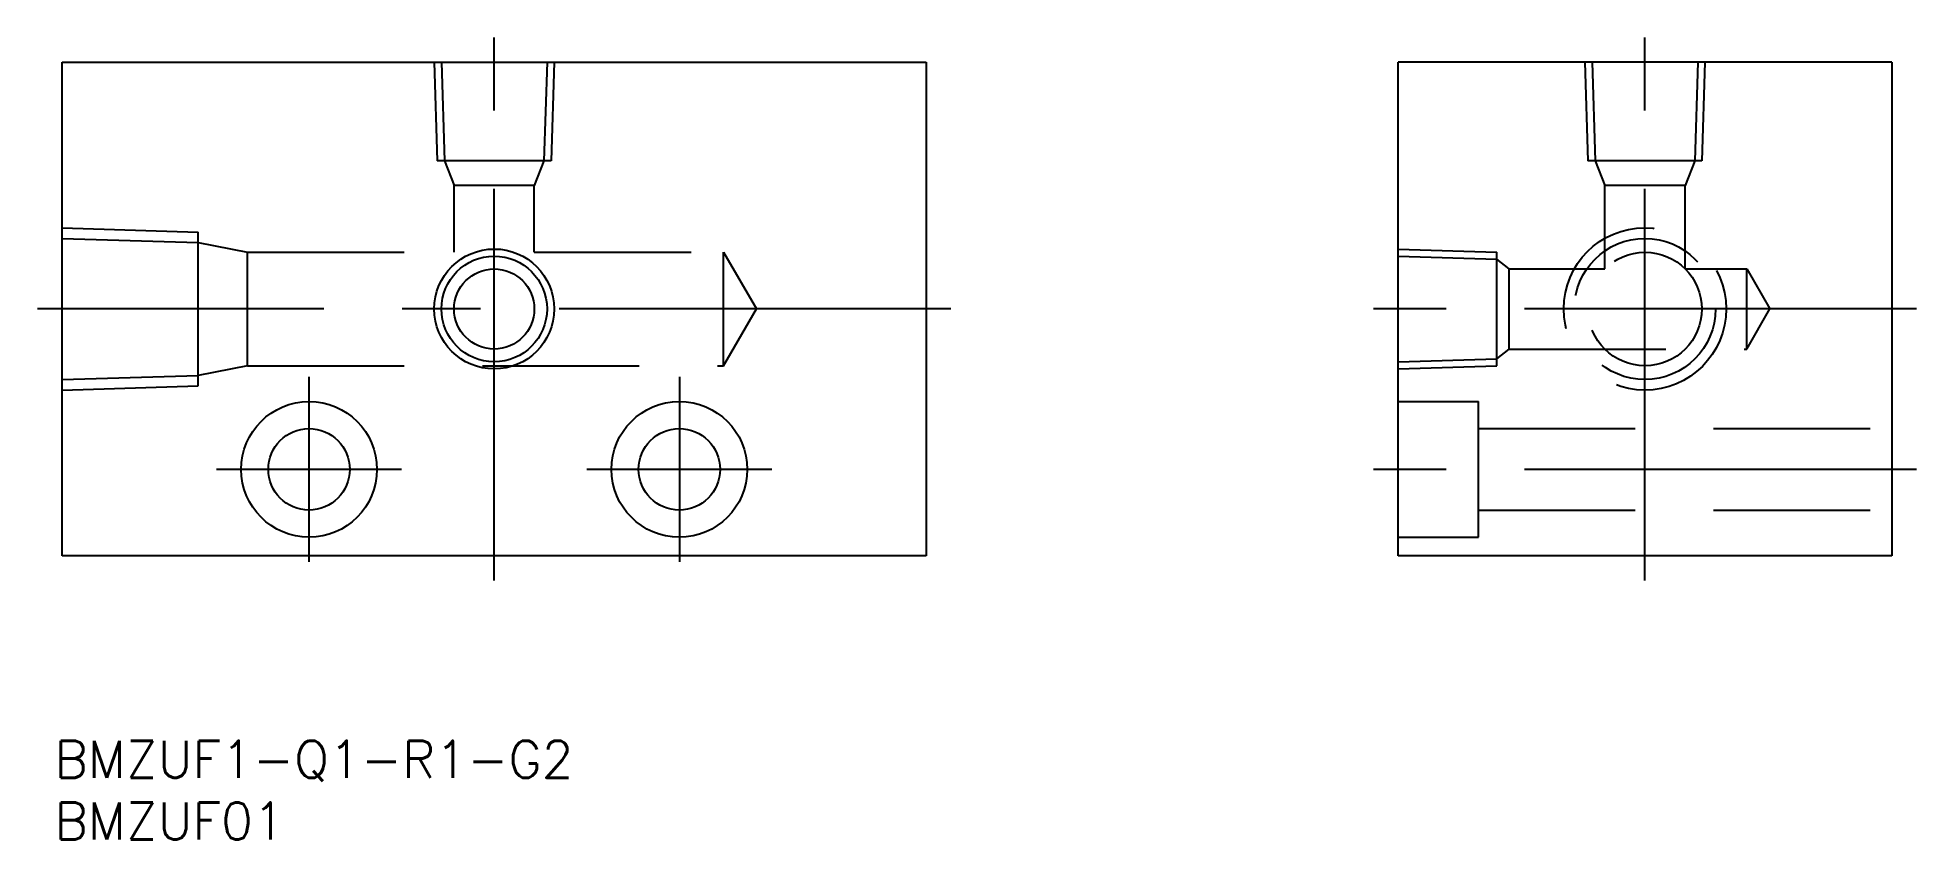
# Model space of a CAD drawing. Extents: x -2 to 150, y -23 to 42.
import ezdxf

# ---------------------------------------------------------------- set-up
doc = ezdxf.new("R2010")
doc.units = 0
doc.linetypes.add('CENTER', pattern=[50.8, 31.75, -6.35, 6.35, -6.35])
doc.linetypes.add('DASHED', pattern=[19.05, 12.7, -6.35])
doc.layers.get('0').update_dxf_attribs({"linetype": 'CONTINUOUS'})
doc.layers.add('CENTER', color=1, linetype='CONTINUOUS')
doc.styles.get("Standard").update_dxf_attribs({"font": 'txt.shx', "height": 3, "bigfont": 'bigfont.shx'})

# ---------------------------------------------------------------- blocks, each defined once
blk = doc.blocks.new('*U2')
at = {"color": 7, "linetype": 'CONTINUOUS'}
blk.add_text('BMZUF1-Q1-R1-G2', height=3, dxfattribs=at).set_placement((-0.625, -18))
blk = doc.blocks.new('*U3')
at = {"color": 7, "linetype": 'CONTINUOUS'}
blk.add_text('BMZUF01', height=3, dxfattribs=at).set_placement((-0.625, -23))

msp = doc.modelspace()

# ---------------------------------------------------------------- linework, layer by layer
at = {"color": 7, "linetype": 'CONTINUOUS'}
for p, q in [((0, 40), (70, 40)), ((0, 0), (0, 40)), ((70, 40), (70, 0)), ((148.24, 40), (108.24, 40)), ((108.24, 0), (108.24, 40)), ((148.24, 40), (148.24, 0)), ((70, 0), (0, 0)), ((148.24, 0), (108.24, 0))]:
    msp.add_line(p, q, dxfattribs=at)
at = {"color": 3, "linetype": 'DASHED'}
for p, q in [((30.14, 40), (30.39, 32)), ((30.72, 40), (30.97, 32)), ((39.28, 40), (39.03, 32)), ((39.86, 40), (39.61, 32)), ((123.37, 40), (123.62, 32)), ((123.95, 40), (124.2, 32)), ((132.52, 40), (132.27, 32)), ((133.1, 40), (132.85, 32)), ((39.61, 32), (30.39, 32)), ((30.97, 32), (31.75, 30)), ((39.03, 32), (38.25, 30)), ((132.85, 32), (123.62, 32)), ((124.2, 32), (124.99, 30)), ((132.27, 32), (131.49, 30)), ((31.75, 24.6), (31.75, 30)), ((38.25, 30), (31.75, 30)), ((38.25, 24.6), (38.25, 30)), ((131.49, 30), (124.99, 30)), ((124.99, 23.25), (124.99, 30)), ((131.49, 23.25), (131.49, 30)), ((0, 26.58), (11, 26.23)), ((11, 13.77), (11, 26.23)), ((0, 25.72), (11, 25.38)), ((11, 25.38), (15, 24.6)), ((15, 24.6), (31.75, 24.6)), ((15, 15.4), (15, 24.6)), ((38.25, 24.6), (53.58, 24.6)), ((53.58, 15.4), (53.58, 24.6)), ((53.58, 24.6), (56.24, 20)), ((108.24, 24.86), (116.24, 24.61)), ((116.24, 15.39), (116.24, 24.61)), ((108.24, 24.28), (116.24, 24.03)), ((117.24, 23.25), (116.24, 24.03)), ((117.24, 23.25), (124.99, 23.25)), ((117.24, 16.75), (117.24, 23.25)), ((131.49, 23.25), (136.49, 23.25)), ((136.49, 16.75), (136.49, 23.25)), ((136.49, 23.25), (138.36, 20)), ((53.58, 15.4), (56.24, 20)), ((136.49, 16.75), (138.36, 20)), ((116.24, 15.97), (117.24, 16.75)), ((117.24, 16.75), (136.49, 16.75)), ((15, 15.4), (11, 14.62)), ((15, 15.4), (53.58, 15.4)), ((108.24, 15.72), (116.24, 15.97)), ((108.24, 15.14), (116.24, 15.39)), ((0, 14.28), (11, 14.62)), ((0, 13.42), (11, 13.77)), ((108.24, 12.5), (114.74, 12.5)), ((114.74, 1.5), (114.74, 12.5)), ((114.74, 10.3), (148.24, 10.3)), ((114.74, 3.7), (148.24, 3.7)), ((108.24, 1.5), (114.74, 1.5))]:
    msp.add_line(p, q, dxfattribs=at)
for radius in [6.58, 5.72, 4.6]:
    msp.add_circle((128.24, 20), radius, dxfattribs=at)
at = {"color": 3, "linetype": 'CONTINUOUS'}
msp.add_circle((35, 20), 4.86, dxfattribs=at)
at = {"color": 7, "linetype": 'CONTINUOUS'}
for centre, radius in [((35, 20), 4.28), ((35, 20), 3.25), ((20, 7), 5.5), ((50, 7), 5.5), ((20, 7), 3.3), ((50, 7), 3.3)]:
    msp.add_circle(centre, radius, dxfattribs=at)
at = {"layer": 'CENTER', "color": 1, "linetype": 'CENTER'}
for p, q in [((35, -2), (35, 42)), ((128.24, -2), (128.24, 42)), ((72, 20), (-2, 20)), ((150.24, 20), (106.24, 20)), ((20, -0.5), (20, 14.5)), ((50, 14.5), (50, -0.5)), ((27.5, 7), (12.5, 7)), ((57.5, 7), (42.5, 7)), ((150.24, 7), (106.24, 7))]:
    msp.add_line(p, q, dxfattribs=at)

# ---------------------------------------------------------------- block references
at = {"color": 7, "linetype": 'CONTINUOUS'}
for name in ['*U2', '*U3']:
    msp.add_blockref(name, (0, 0), dxfattribs=at)

doc.saveas('drawing.dxf')
